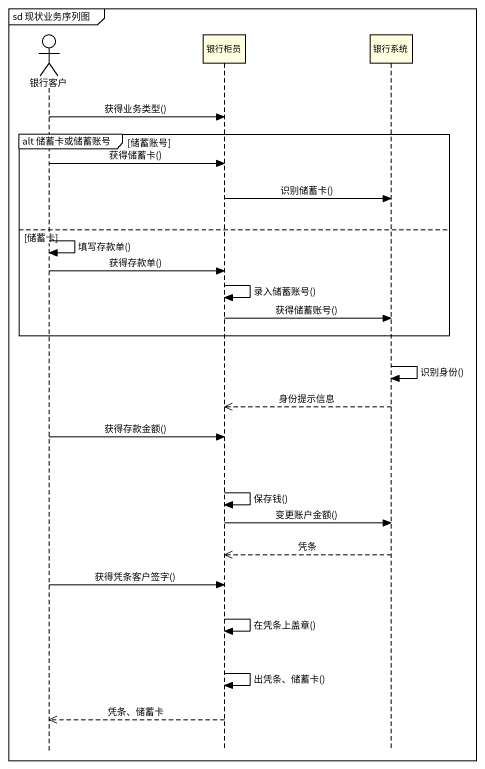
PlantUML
@startuml
mainframe sd 现状业务序列图
hide footbox
actor 银行客户
participant 银行柜员 #FFFFE0
participant 银行系统 #FFFFE0

银行客户 -> 银行柜员 : 获得业务类型()
group alt 储蓄卡或储蓄账号 [储蓄账号]
  银行客户 -> 银行柜员 : 获得储蓄卡()
  银行柜员 -> 银行系统 : 识别储蓄卡()
else 储蓄卡
  银行客户 -> 银行客户 : 填写存款单()
  银行客户 -> 银行柜员 : 获得存款单()
  银行柜员 -> 银行柜员 : 录入储蓄账号()
  银行柜员 -> 银行系统 : 获得储蓄账号()
end
银行系统 -> 银行系统 : 识别身份()
银行系统 -->> 银行柜员 : 身份提示信息
银行客户 -> 银行柜员 : 获得存款金额()
银行柜员 -> 银行柜员 : 保存钱()
银行柜员 -> 银行系统 : 变更账户金额()
银行系统 -->> 银行柜员 : 凭条
银行客户 -> 银行柜员 : 获得凭条客户签字()
银行柜员 -> 银行柜员 : 在凭条上盖章()
银行柜员 -> 银行柜员 : 出凭条、储蓄卡()
银行柜员 -->> 银行客户 : 凭条、储蓄卡
@enduml
